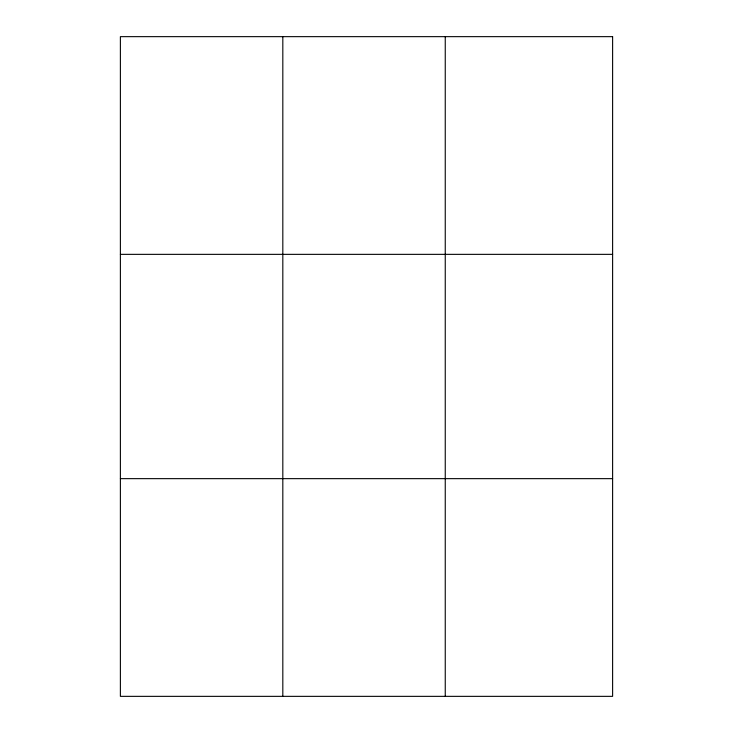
<?xml version="1.0" encoding="UTF-8"?>
<svg xmlns="http://www.w3.org/2000/svg" width="733" height="733" viewBox="0 0 733 733"><rect width="100%" height="100%" fill="white"/><g stroke="black" fill="none" stroke-linecap="round" stroke-linejoin="round"><path stroke-width="1.1" d="M282.819 696.35L282.819 36.65M445.252 696.35L445.252 36.65M120.386 254.351L612.614 254.351M120.386 478.649L612.614 478.649M612.614 36.65L612.614 696.35L120.386 696.35L120.386 36.65L612.614 36.65"/></g></svg>
